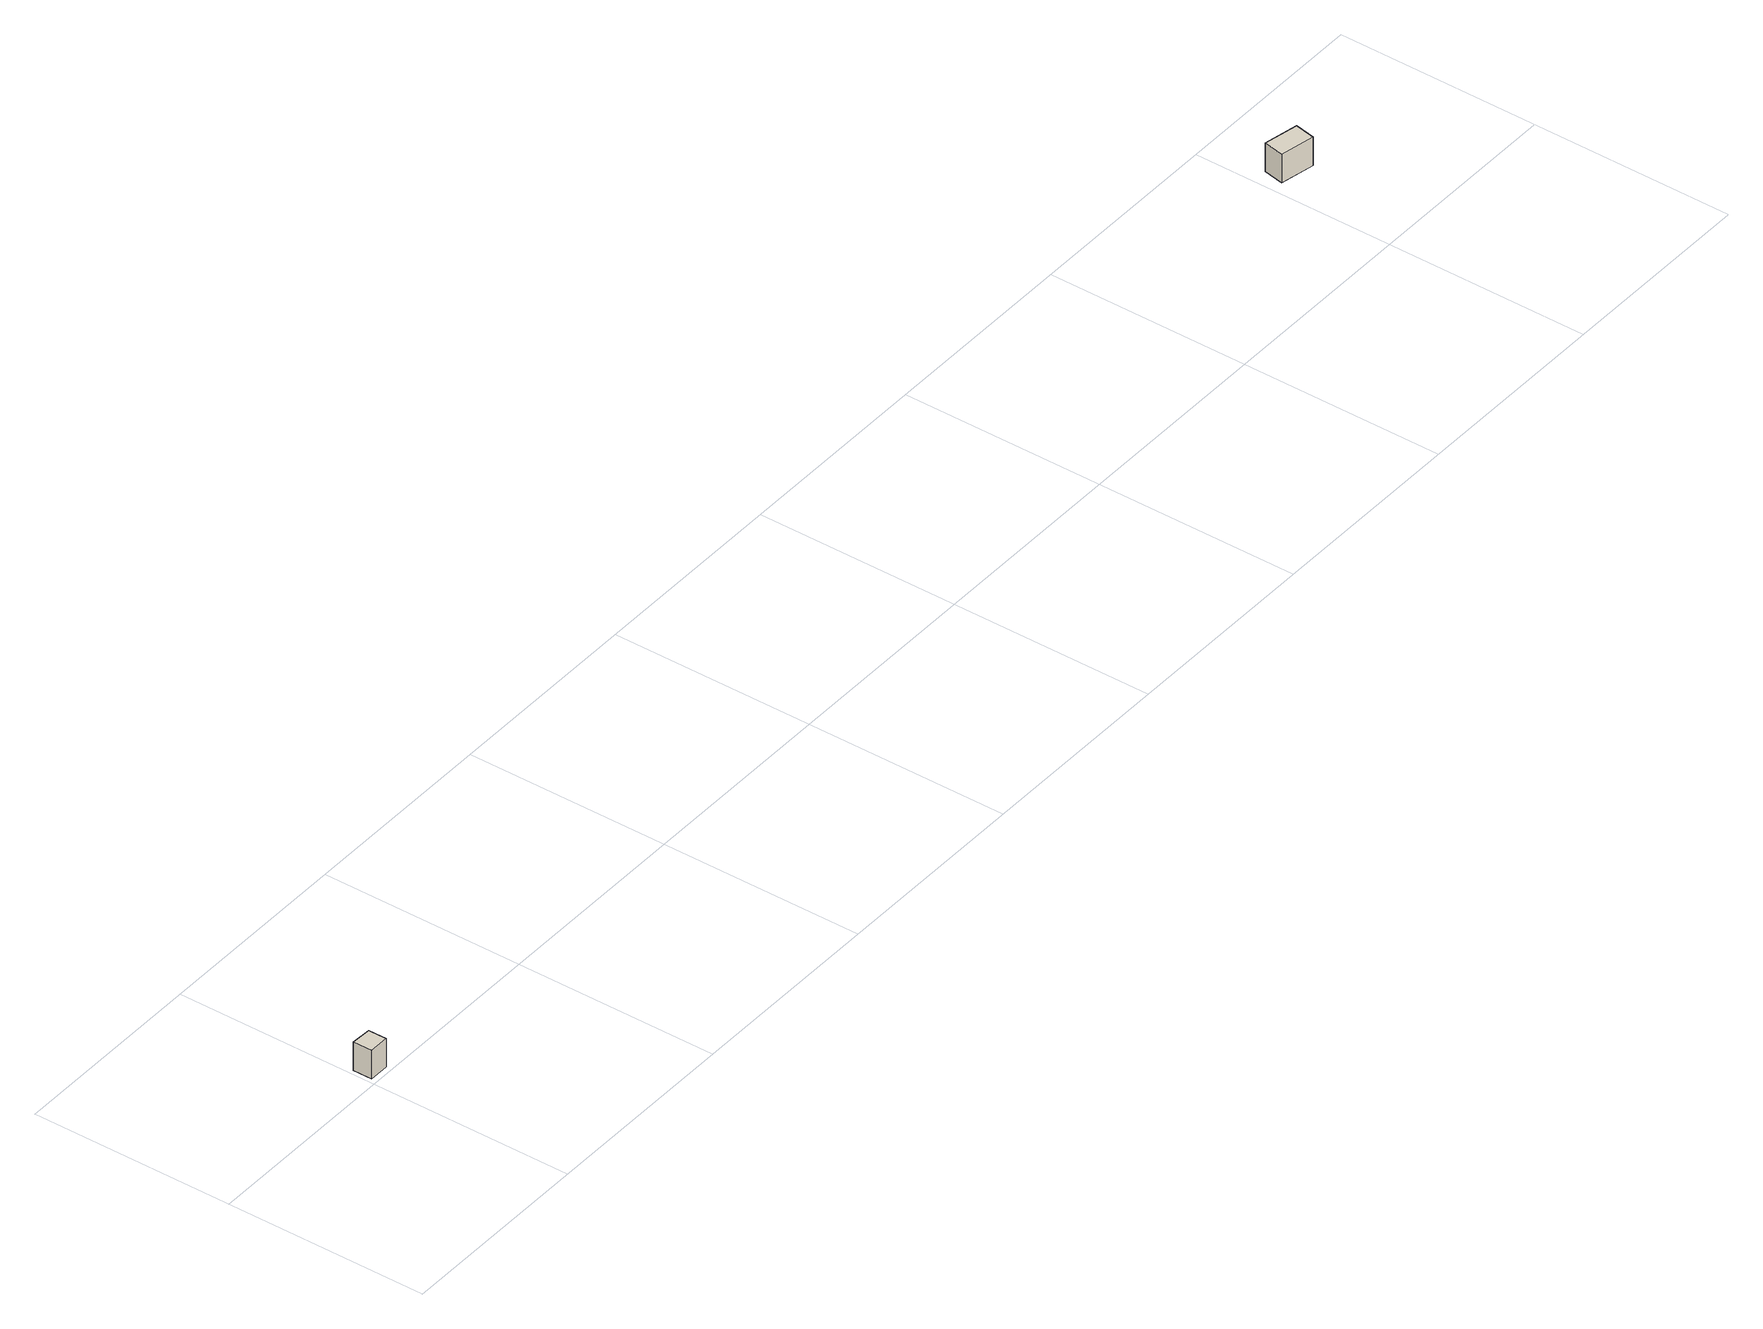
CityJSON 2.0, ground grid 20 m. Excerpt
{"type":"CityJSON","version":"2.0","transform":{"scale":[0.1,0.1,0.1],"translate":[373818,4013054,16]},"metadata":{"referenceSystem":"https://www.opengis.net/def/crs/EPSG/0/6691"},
"CityObjects":{
"building1":{"type":"Building","attributes":{"枝番":1,"利根川水系渡良瀬川洪水浸水想定区域（計画規模）.規模":"L1","利根川水系渡良瀬川洪水浸水想定区域（計画規模）.浸水ランク":"2","利根川水系渡良瀬川洪水浸水想定区域（計画規模）.浸水深":1.05,"利根川水系渡良瀬川洪水浸水想定区域（想定最大規模）.規模":"L2","利根川水系渡良瀬川洪水浸水想定区域（想定最大規模）.浸水ランク":"2","利根川水系渡良瀬川洪水浸水想定区域（想定最大規模）.浸水深":2.33,"利根川水系利根川洪水浸水想定区域（計画規模）.規模":"L1","利根川水系利根川洪水浸水想定区域（計画規模）.浸水ランク":"3","利根川水系利根川洪水浸水想定区域（計画規模）.浸水深":3.3,"利根川水系利根川洪水浸水想定区域（想定最大規模）.規模":"L2","利根川水系利根川洪水浸水想定区域（想定最大規模）.浸水ランク":"4","利根川水系利根川洪水浸水想定区域（想定最大規模）.浸水深":5.53,"BuildingDetails.prefecture":"10","BuildingDetails.city":"10207"},"geometry":[{"type":"Solid","lod":"1","boundaries":[[[[0,1,2,3]],[[2,4,5,3]],[[1,6,4,2]],[[0,7,6,1]],[[3,5,7,0]],[[4,6,7,5]]]]}]},
"building2":{"type":"Building","attributes":{"枝番":1,"利根川水系渡良瀬川洪水浸水想定区域（計画規模）.規模":"L1","利根川水系渡良瀬川洪水浸水想定区域（計画規模）.浸水ランク":"1","利根川水系渡良瀬川洪水浸水想定区域（計画規模）.浸水深":0.34,"利根川水系渡良瀬川洪水浸水想定区域（計画規模）.継続時間":4.5,"利根川水系渡良瀬川洪水浸水想定区域（想定最大規模）.規模":"L2","利根川水系渡良瀬川洪水浸水想定区域（想定最大規模）.浸水ランク":"2","利根川水系渡良瀬川洪水浸水想定区域（想定最大規模）.浸水深":1.63,"利根川水系渡良瀬川洪水浸水想定区域（想定最大規模）.継続時間":156.8,"利根川水系利根川洪水浸水想定区域（計画規模）.規模":"L1","利根川水系利根川洪水浸水想定区域（計画規模）.浸水ランク":"2","利根川水系利根川洪水浸水想定区域（計画規模）.浸水深":2.6,"利根川水系利根川洪水浸水想定区域（想定最大規模）.規模":"L2","利根川水系利根川洪水浸水想定区域（想定最大規模）.浸水ランク":"3","利根川水系利根川洪水浸水想定区域（想定最大規模）.浸水深":4.83,"BuildingDetails.prefecture":"10","BuildingDetails.city":"10207"},"geometry":[{"type":"Solid","lod":"1","boundaries":[[[[8,9,10,11]],[[10,12,13,11]],[[9,14,12,10]],[[8,15,14,9]],[[11,13,15,8]],[[12,14,15,13]]]]}]}
},
"vertices":[
[4,5,3],[4,24,3],[24,23,3],[24,5,3],[24,23,33],[24,5,33],[4,24,33],[4,5,33],
[1413,121,2],[1417,141,2],[1451,134,2],[1447,114,2],[1451,134,32],[1447,114,32],[1417,141,32],[1413,121,32]
]}
